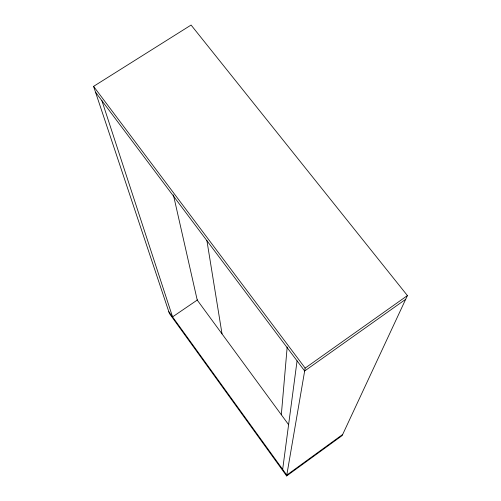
<?xml version="1.0" encoding="UTF-8"?>
<svg xmlns="http://www.w3.org/2000/svg" width="501" height="501" viewBox="0 0 501 501"><rect width="100%" height="100%" fill="white"/><g stroke="black" fill="none" stroke-linecap="round" stroke-linejoin="round"><path stroke-width="0.75" d="M281.324 414.759L287.179 347.049M282.664 469.393L297.068 360.858M286.641 475.95L305.153 368.097L407.419 295.577L191.081 25.05L93.581 86.366L169.432 313.545L286.641 475.95L342.164 435.563L407.419 295.577M342.678 434.461L286.785 475.105L168.812 311.697M405.697 299.285L304.658 370.978L95.528 92.203M197.563 299.842L172.563 316.889L101.922 100.732M93.581 86.366L305.153 368.097M288.67 424.773L197.225 300.074L173.409 194.908M206.894 240.53L222.031 333.91"/></g></svg>
